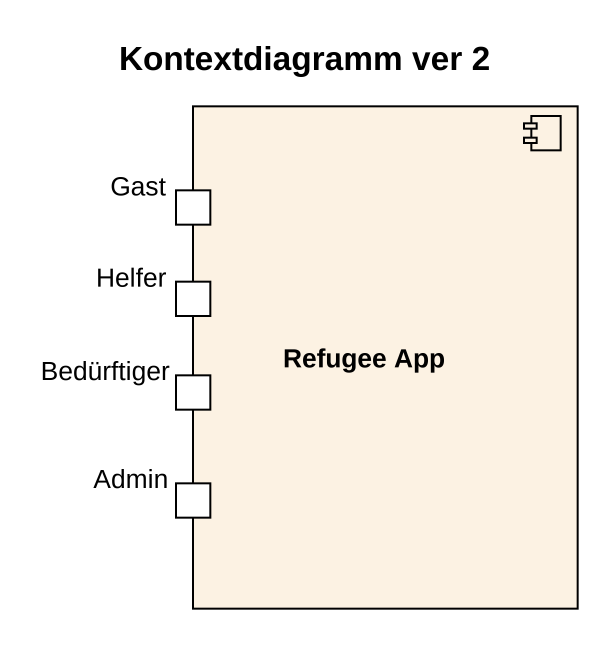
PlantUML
@startuml
title Kontextdiagramm ver 2
component "Refugee App" as Refugee_App {
  port Gast
  port Helfer
  port Bedürftiger
  port Admin
}
@enduml
